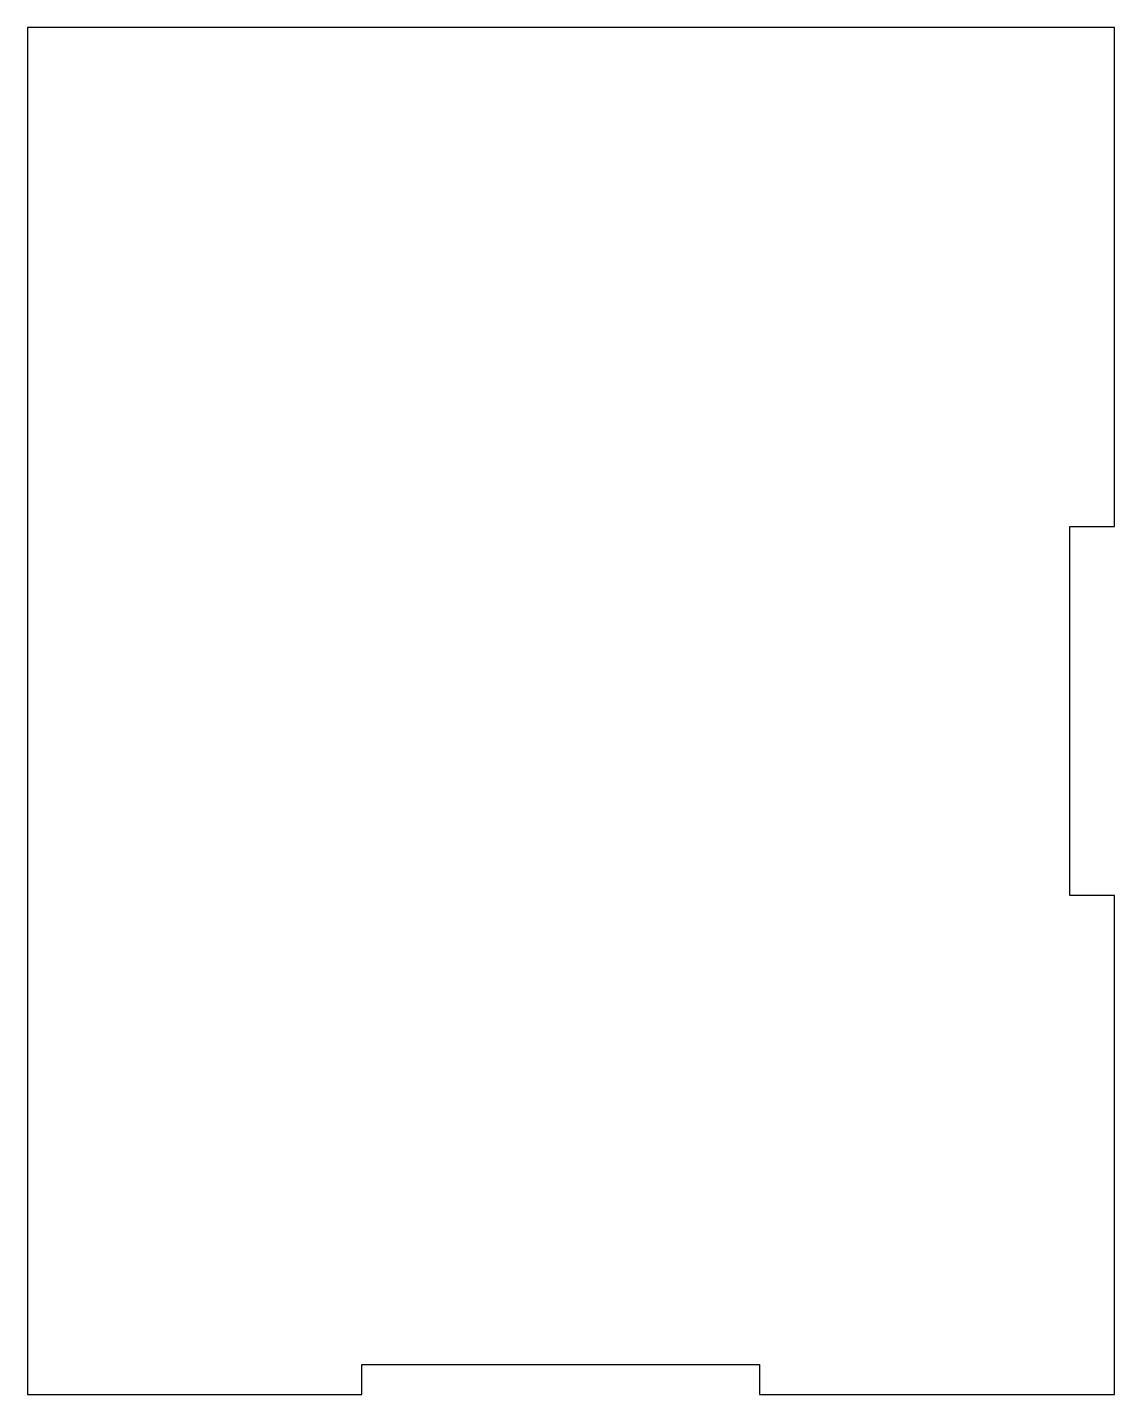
# Model space of a CAD drawing. Header units: metres. Extents: x 0 to 44.9, y 0 to 56.4.
import ezdxf

# ---------------------------------------------------------------- set-up
doc = ezdxf.new("R2010")
doc.units = ezdxf.units.M

msp = doc.modelspace()

# ---------------------------------------------------------------- linework, layer by layer
for p, q in [((44.85, 56.4), (0, 56.4)), ((0, 56.4), (0, 0)), ((44.85, 35.805), (44.85, 56.4)), ((43, 20.595), (43, 35.805)), ((43, 35.805), (44.85, 35.805)), ((44.85, 20.595), (43, 20.595)), ((44.85, 0), (44.85, 20.595)), ((13.8, 0), (13.8, 1.25)), ((13.8, 1.25), (30.2, 1.25)), ((30.2, 1.25), (30.2, 0)), ((0, 0), (13.8, 0)), ((30.2, 0), (44.85, 0))]:
    msp.add_line(p, q)

doc.saveas('drawing.dxf')
